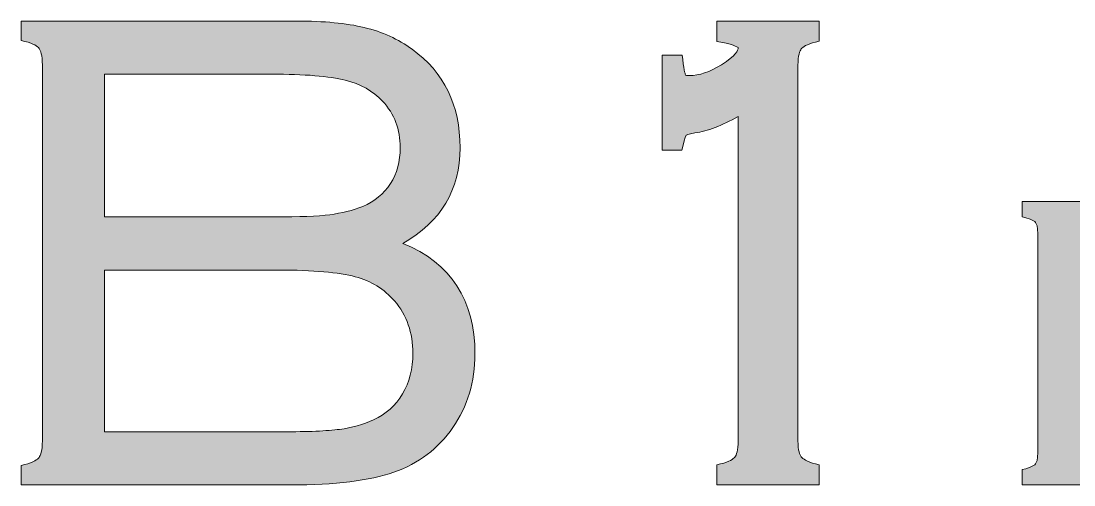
# Model space of a CAD drawing. Header units: inches. Extents: x 1117 to 1992, y -2324 to -585.
# Drawn here: x 1565.1 to 1618.5, y -1309.7 to -1286.2 of the extents above; entities that cross this region are included whole.
import ezdxf

# ---------------------------------------------------------------- set-up
doc = ezdxf.new("R2010")
doc.units = ezdxf.units.IN
doc.header["$MEASUREMENT"] = 0
doc.layers.add('Layer 1', color=7, linetype='Continuous')

# ---------------------------------------------------------------- blocks, each defined once
blk = doc.blocks.new('block 206')
at = {"layer": 'Layer 1', "true_color": 0x010101}
h = blk.add_hatch(color=18, dxfattribs=at)
h.dxf.hatch_style = 2
edge = h.paths.add_edge_path()
edge.add_spline(control_points=[(1584.505, -1297.44), (1586.426, -1296.346), (1587.4, -1294.715), (1587.4, -1292.583), (1587.4, -1290.428), (1586.582, -1288.745), (1584.968, -1287.589), (1584.27, -1287.077), (1583.453, -1286.704), (1582.541, -1286.484), (1581.641, -1286.267), (1580.494, -1286.156), (1579.133, -1286.156), (1579.133, -1286.156), (1565.144, -1286.156), (1565.144, -1286.156), (1565.144, -1286.156), (1565.144, -1287.143), (1565.144, -1287.143), (1565.144, -1287.143), (1565.336, -1287.189), (1565.336, -1287.189), (1565.793, -1287.298), (1565.978, -1287.441), (1566.054, -1287.542), (1566.132, -1287.646), (1566.224, -1287.88), (1566.224, -1288.398), (1566.224, -1288.398), (1566.224, -1307.453), (1566.224, -1307.453), (1566.224, -1307.969), (1566.132, -1308.196), (1566.055, -1308.298), (1565.978, -1308.397), (1565.791, -1308.541), (1565.329, -1308.663), (1565.329, -1308.663), (1565.143, -1308.713), (1565.143, -1308.713), (1565.143, -1308.713), (1565.143, -1309.695), (1565.143, -1309.695), (1565.143, -1309.695), (1578.811, -1309.695), (1578.811, -1309.695), (1581.056, -1309.695), (1582.816, -1309.479), (1584.041, -1309.049), (1585.29, -1308.611), (1586.297, -1307.85), (1587.033, -1306.788), (1587.779, -1305.714), (1588.157, -1304.457), (1588.157, -1303.049), (1588.159, -1300.323), (1586.931, -1298.438), (1584.505, -1297.44)], knot_values=[0, 0, 0, 0, 1, 1, 1, 2, 2, 2, 3, 3, 3, 4, 4, 4, 5, 5, 5, 6, 6, 6, 7, 7, 7, 8, 8, 8, 9, 9, 9, 10, 10, 10, 11, 11, 11, 12, 12, 12, 13, 13, 13, 14, 14, 14, 15, 15, 15, 16, 16, 16, 17, 17, 17, 18, 18, 18, 19, 19, 19, 19], degree=3, periodic=1)
edge = h.paths.add_edge_path()
edge.add_spline(control_points=[(1569.374, -1298.792), (1569.374, -1298.792), (1578.204, -1298.792), (1578.204, -1298.792), (1579.951, -1298.792), (1581.258, -1298.905), (1582.089, -1299.129), (1582.89, -1299.345), (1583.559, -1299.759), (1584.074, -1300.357), (1584.695, -1301.085), (1585.009, -1301.978), (1585.009, -1303.013), (1585.009, -1303.797), (1584.831, -1304.491), (1584.479, -1305.079), (1584.131, -1305.662), (1583.635, -1306.106), (1583.014, -1306.397), (1582.487, -1306.633), (1581.909, -1306.794), (1581.295, -1306.875), (1580.667, -1306.956), (1579.684, -1306.999), (1578.373, -1306.999), (1578.373, -1306.999), (1569.374, -1306.999), (1569.374, -1306.999), (1569.374, -1306.999), (1569.374, -1298.792), (1569.374, -1298.792), (1569.374, -1298.792), (1569.374, -1298.792), (1569.374, -1298.792)], knot_values=[0, 0, 0, 0, 1, 1, 1, 2, 2, 2, 3, 3, 3, 4, 4, 4, 5, 5, 5, 6, 6, 6, 7, 7, 7, 8, 8, 8, 9, 9, 9, 10, 10, 10, 11, 11, 11, 11], degree=3, periodic=1)
edge = h.paths.add_edge_path()
edge.add_spline(control_points=[(1583.867, -1294.407), (1583.537, -1294.923), (1583.065, -1295.311), (1582.465, -1295.56), (1581.958, -1295.765), (1581.397, -1295.906), (1580.797, -1295.982), (1580.187, -1296.06), (1579.246, -1296.098), (1578.001, -1296.098), (1578.001, -1296.098), (1569.373, -1296.098), (1569.373, -1296.098), (1569.373, -1296.098), (1569.373, -1288.851), (1569.373, -1288.851), (1569.373, -1288.851), (1577.832, -1288.851), (1577.832, -1288.851), (1579.514, -1288.851), (1580.774, -1288.954), (1581.577, -1289.156), (1582.352, -1289.351), (1582.99, -1289.71), (1583.471, -1290.222), (1584.074, -1290.876), (1584.367, -1291.651), (1584.367, -1292.583), (1584.368, -1293.275), (1584.2, -1293.888), (1583.867, -1294.407)], knot_values=[0, 0, 0, 0, 1, 1, 1, 2, 2, 2, 3, 3, 3, 4, 4, 4, 5, 5, 5, 6, 6, 6, 7, 7, 7, 8, 8, 8, 9, 9, 9, 10, 10, 10, 10], degree=3, periodic=1)
h = blk.add_hatch(color=18, dxfattribs=at)
h.dxf.hatch_style = 2
edge = h.paths.add_edge_path()
edge.add_spline(control_points=[(1600.419, -1287.191), (1600.419, -1287.191), (1600.627, -1287.228), (1600.627, -1287.228), (1601.403, -1287.361), (1601.504, -1287.522), (1601.499, -1287.505), (1601.499, -1287.635), (1601.389, -1287.921), (1600.655, -1288.372), (1600.055, -1288.739), (1599.512, -1288.925), (1599.04, -1288.925), (1598.895, -1288.925), (1598.839, -1288.902), (1598.836, -1288.907), (1598.822, -1288.875), (1598.77, -1288.723), (1598.689, -1288.112), (1598.689, -1288.112), (1598.661, -1287.895), (1598.661, -1287.895), (1598.661, -1287.895), (1597.653, -1287.895), (1597.653, -1287.895), (1597.653, -1287.895), (1597.653, -1292.716), (1597.653, -1292.716), (1597.653, -1292.716), (1598.645, -1292.716), (1598.645, -1292.716), (1598.645, -1292.716), (1598.687, -1292.518), (1598.687, -1292.518), (1598.784, -1292.055), (1598.855, -1291.961), (1598.859, -1291.954), (1598.863, -1291.951), (1598.94, -1291.887), (1599.304, -1291.835), (1599.946, -1291.743), (1600.683, -1291.461), (1601.501, -1290.997), (1601.501, -1290.997), (1601.501, -1307.452), (1601.501, -1307.452), (1601.501, -1307.954), (1601.409, -1308.18), (1601.332, -1308.28), (1601.257, -1308.378), (1601.071, -1308.519), (1600.612, -1308.627), (1600.612, -1308.627), (1600.42, -1308.673), (1600.42, -1308.673), (1600.42, -1308.673), (1600.42, -1309.695), (1600.42, -1309.695), (1600.42, -1309.695), (1605.612, -1309.695), (1605.612, -1309.695), (1605.612, -1309.695), (1605.612, -1308.679), (1605.612, -1308.679), (1605.612, -1308.679), (1605.426, -1308.63), (1605.426, -1308.63), (1604.963, -1308.508), (1604.774, -1308.366), (1604.699, -1308.27), (1604.624, -1308.174), (1604.533, -1307.954), (1604.533, -1307.454), (1604.533, -1307.454), (1604.533, -1288.398), (1604.533, -1288.398), (1604.533, -1287.895), (1604.624, -1287.67), (1604.701, -1287.57), (1604.777, -1287.473), (1604.962, -1287.331), (1605.421, -1287.224), (1605.421, -1287.224), (1605.613, -1287.178), (1605.613, -1287.178), (1605.613, -1287.178), (1605.613, -1286.157), (1605.613, -1286.157), (1605.613, -1286.157), (1600.421, -1286.157), (1600.421, -1286.157), (1600.421, -1286.157), (1600.419, -1287.191), (1600.419, -1287.191), (1600.419, -1287.191), (1600.419, -1287.191), (1600.419, -1287.191)], knot_values=[0, 0, 0, 0, 1, 1, 1, 2, 2, 2, 3, 3, 3, 4, 4, 4, 5, 5, 5, 6, 6, 6, 7, 7, 7, 8, 8, 8, 9, 9, 9, 10, 10, 10, 11, 11, 11, 12, 12, 12, 13, 13, 13, 14, 14, 14, 15, 15, 15, 16, 16, 16, 17, 17, 17, 18, 18, 18, 19, 19, 19, 20, 20, 20, 21, 21, 21, 22, 22, 22, 23, 23, 23, 24, 24, 24, 25, 25, 25, 26, 26, 26, 27, 27, 27, 28, 28, 28, 29, 29, 29, 30, 30, 30, 31, 31, 31, 32, 32, 32, 32], degree=3, periodic=1)
h = blk.add_hatch(color=18, dxfattribs=at)
h.dxf.hatch_style = 2
edge = h.paths.add_edge_path()
edge.add_spline(control_points=[(1628.109, -1302.145), (1629.224, -1301.451), (1629.79, -1300.484), (1629.79, -1299.266), (1629.79, -1298.626), (1629.641, -1298.012), (1629.347, -1297.44), (1629.051, -1296.866), (1628.64, -1296.407), (1628.129, -1296.081), (1627.707, -1295.8), (1627.206, -1295.598), (1626.64, -1295.48), (1626.089, -1295.367), (1625.362, -1295.309), (1624.482, -1295.309), (1624.482, -1295.309), (1615.899, -1295.309), (1615.899, -1295.309), (1615.899, -1295.309), (1615.899, -1296.086), (1615.899, -1296.086), (1615.899, -1296.086), (1616.086, -1296.135), (1616.086, -1296.135), (1616.424, -1296.224), (1616.542, -1296.327), (1616.583, -1296.38), (1616.623, -1296.433), (1616.693, -1296.579), (1616.693, -1296.96), (1616.693, -1296.96), (1616.693, -1308.044), (1616.693, -1308.044), (1616.693, -1308.415), (1616.623, -1308.565), (1616.581, -1308.621), (1616.541, -1308.676), (1616.423, -1308.781), (1616.087, -1308.869), (1616.087, -1308.869), (1615.902, -1308.919), (1615.902, -1308.919), (1615.902, -1308.919), (1615.902, -1309.696), (1615.902, -1309.696), (1615.902, -1309.696), (1624.744, -1309.696), (1624.744, -1309.696), (1625.768, -1309.696), (1626.603, -1309.615), (1627.223, -1309.453), (1627.861, -1309.287), (1628.432, -1308.995), (1628.921, -1308.583), (1629.802, -1307.834), (1630.25, -1306.823), (1630.25, -1305.577), (1630.248, -1304.02), (1629.529, -1302.868), (1628.109, -1302.145)], knot_values=[0, 0, 0, 0, 1, 1, 1, 2, 2, 2, 3, 3, 3, 4, 4, 4, 5, 5, 5, 6, 6, 6, 7, 7, 7, 8, 8, 8, 9, 9, 9, 10, 10, 10, 11, 11, 11, 12, 12, 12, 13, 13, 13, 14, 14, 14, 15, 15, 15, 16, 16, 16, 17, 17, 17, 18, 18, 18, 19, 19, 19, 20, 20, 20, 20], degree=3, periodic=1)
edge = h.paths.add_edge_path()
edge.add_spline(control_points=[(1618.966, -1303.111), (1618.966, -1303.111), (1624.085, -1303.111), (1624.085, -1303.111), (1624.916, -1303.111), (1625.547, -1303.148), (1625.957, -1303.22), (1626.349, -1303.287), (1626.7, -1303.419), (1627.007, -1303.609), (1627.708, -1304.036), (1628.052, -1304.689), (1628.052, -1305.602), (1628.052, -1306.41), (1627.761, -1306.986), (1627.163, -1307.362), (1626.862, -1307.549), (1626.517, -1307.677), (1626.14, -1307.742), (1625.743, -1307.809), (1625.105, -1307.844), (1624.247, -1307.844), (1624.247, -1307.844), (1618.968, -1307.844), (1618.968, -1307.844), (1618.968, -1307.844), (1618.966, -1303.111), (1618.966, -1303.111), (1618.966, -1303.111), (1618.966, -1303.111), (1618.966, -1303.111)], knot_values=[0, 0, 0, 0, 1, 1, 1, 2, 2, 2, 3, 3, 3, 4, 4, 4, 5, 5, 5, 6, 6, 6, 7, 7, 7, 8, 8, 8, 9, 9, 9, 10, 10, 10, 10], degree=3, periodic=1)
edge = h.paths.add_edge_path()
edge.add_spline(control_points=[(1625.788, -1301.17), (1625.41, -1301.229), (1624.803, -1301.261), (1623.986, -1301.261), (1623.986, -1301.261), (1618.966, -1301.261), (1618.966, -1301.261), (1618.966, -1301.261), (1618.966, -1297.161), (1618.966, -1297.161), (1618.966, -1297.161), (1623.837, -1297.161), (1623.837, -1297.161), (1624.63, -1297.161), (1625.229, -1297.191), (1625.615, -1297.251), (1625.984, -1297.308), (1626.321, -1297.42), (1626.614, -1297.586), (1627.272, -1297.962), (1627.591, -1298.533), (1627.591, -1299.328), (1627.591, -1300.03), (1627.32, -1300.523), (1626.761, -1300.835), (1626.475, -1301), (1626.147, -1301.113), (1625.788, -1301.17)], knot_values=[0, 0, 0, 0, 1, 1, 1, 2, 2, 2, 3, 3, 3, 4, 4, 4, 5, 5, 5, 6, 6, 6, 7, 7, 7, 8, 8, 8, 9, 9, 9, 9], degree=3, periodic=1)
at = {"layer": 'Layer 1', "lineweight": 0}
for points, knots in [([(1584.505, -1297.44), (1586.426, -1296.346), (1587.4, -1294.715), (1587.4, -1292.583), (1587.4, -1290.428), (1586.582, -1288.745), (1584.968, -1287.589), (1584.27, -1287.077), (1583.453, -1286.704), (1582.541, -1286.484), (1581.641, -1286.267), (1580.494, -1286.156), (1579.133, -1286.156), (1579.133, -1286.156), (1565.144, -1286.156), (1565.144, -1286.156), (1565.144, -1286.156), (1565.144, -1287.143), (1565.144, -1287.143), (1565.144, -1287.143), (1565.336, -1287.189), (1565.336, -1287.189), (1565.793, -1287.298), (1565.978, -1287.441), (1566.054, -1287.542), (1566.132, -1287.646), (1566.224, -1287.88), (1566.224, -1288.398), (1566.224, -1288.398), (1566.224, -1307.453), (1566.224, -1307.453), (1566.224, -1307.969), (1566.132, -1308.196), (1566.055, -1308.298), (1565.978, -1308.397), (1565.791, -1308.541), (1565.329, -1308.663), (1565.329, -1308.663), (1565.143, -1308.713), (1565.143, -1308.713), (1565.143, -1308.713), (1565.143, -1309.695), (1565.143, -1309.695), (1565.143, -1309.695), (1578.811, -1309.695), (1578.811, -1309.695), (1581.056, -1309.695), (1582.816, -1309.479), (1584.041, -1309.049), (1585.29, -1308.611), (1586.297, -1307.85), (1587.033, -1306.788), (1587.779, -1305.714), (1588.157, -1304.457), (1588.157, -1303.049), (1588.159, -1300.323), (1586.931, -1298.438), (1584.505, -1297.44)], [0, 0, 0, 0, 1, 1, 1, 2, 2, 2, 3, 3, 3, 4, 4, 4, 5, 5, 5, 6, 6, 6, 7, 7, 7, 8, 8, 8, 9, 9, 9, 10, 10, 10, 11, 11, 11, 12, 12, 12, 13, 13, 13, 14, 14, 14, 15, 15, 15, 16, 16, 16, 17, 17, 17, 18, 18, 18, 19, 19, 19, 19]), ([(1600.419, -1287.191), (1600.419, -1287.191), (1600.627, -1287.228), (1600.627, -1287.228), (1601.403, -1287.361), (1601.504, -1287.522), (1601.499, -1287.505), (1601.499, -1287.635), (1601.389, -1287.921), (1600.655, -1288.372), (1600.055, -1288.739), (1599.512, -1288.925), (1599.04, -1288.925), (1598.895, -1288.925), (1598.839, -1288.902), (1598.836, -1288.907), (1598.822, -1288.875), (1598.77, -1288.723), (1598.689, -1288.112), (1598.689, -1288.112), (1598.661, -1287.895), (1598.661, -1287.895), (1598.661, -1287.895), (1597.653, -1287.895), (1597.653, -1287.895), (1597.653, -1287.895), (1597.653, -1292.716), (1597.653, -1292.716), (1597.653, -1292.716), (1598.645, -1292.716), (1598.645, -1292.716), (1598.645, -1292.716), (1598.687, -1292.518), (1598.687, -1292.518), (1598.784, -1292.055), (1598.855, -1291.961), (1598.859, -1291.954), (1598.863, -1291.951), (1598.94, -1291.887), (1599.304, -1291.835), (1599.946, -1291.743), (1600.683, -1291.461), (1601.501, -1290.997), (1601.501, -1290.997), (1601.501, -1307.452), (1601.501, -1307.452), (1601.501, -1307.954), (1601.409, -1308.18), (1601.332, -1308.28), (1601.257, -1308.378), (1601.071, -1308.519), (1600.612, -1308.627), (1600.612, -1308.627), (1600.42, -1308.673), (1600.42, -1308.673), (1600.42, -1308.673), (1600.42, -1309.695), (1600.42, -1309.695), (1600.42, -1309.695), (1605.612, -1309.695), (1605.612, -1309.695), (1605.612, -1309.695), (1605.612, -1308.679), (1605.612, -1308.679), (1605.612, -1308.679), (1605.426, -1308.63), (1605.426, -1308.63), (1604.963, -1308.508), (1604.774, -1308.366), (1604.699, -1308.27), (1604.624, -1308.174), (1604.533, -1307.954), (1604.533, -1307.454), (1604.533, -1307.454), (1604.533, -1288.398), (1604.533, -1288.398), (1604.533, -1287.895), (1604.624, -1287.67), (1604.701, -1287.57), (1604.777, -1287.473), (1604.962, -1287.331), (1605.421, -1287.224), (1605.421, -1287.224), (1605.613, -1287.178), (1605.613, -1287.178), (1605.613, -1287.178), (1605.613, -1286.157), (1605.613, -1286.157), (1605.613, -1286.157), (1600.421, -1286.157), (1600.421, -1286.157), (1600.421, -1286.157), (1600.419, -1287.191), (1600.419, -1287.191), (1600.419, -1287.191), (1600.419, -1287.191), (1600.419, -1287.191)], [0, 0, 0, 0, 1, 1, 1, 2, 2, 2, 3, 3, 3, 4, 4, 4, 5, 5, 5, 6, 6, 6, 7, 7, 7, 8, 8, 8, 9, 9, 9, 10, 10, 10, 11, 11, 11, 12, 12, 12, 13, 13, 13, 14, 14, 14, 15, 15, 15, 16, 16, 16, 17, 17, 17, 18, 18, 18, 19, 19, 19, 20, 20, 20, 21, 21, 21, 22, 22, 22, 23, 23, 23, 24, 24, 24, 25, 25, 25, 26, 26, 26, 27, 27, 27, 28, 28, 28, 29, 29, 29, 30, 30, 30, 31, 31, 31, 32, 32, 32, 32]), ([(1583.867, -1294.407), (1583.537, -1294.923), (1583.065, -1295.311), (1582.465, -1295.56), (1581.958, -1295.765), (1581.397, -1295.906), (1580.797, -1295.982), (1580.187, -1296.06), (1579.246, -1296.098), (1578.001, -1296.098), (1578.001, -1296.098), (1569.373, -1296.098), (1569.373, -1296.098), (1569.373, -1296.098), (1569.373, -1288.851), (1569.373, -1288.851), (1569.373, -1288.851), (1577.832, -1288.851), (1577.832, -1288.851), (1579.514, -1288.851), (1580.774, -1288.954), (1581.577, -1289.156), (1582.352, -1289.351), (1582.99, -1289.71), (1583.471, -1290.222), (1584.074, -1290.876), (1584.367, -1291.651), (1584.367, -1292.583), (1584.368, -1293.275), (1584.2, -1293.888), (1583.867, -1294.407)], [0, 0, 0, 0, 1, 1, 1, 2, 2, 2, 3, 3, 3, 4, 4, 4, 5, 5, 5, 6, 6, 6, 7, 7, 7, 8, 8, 8, 9, 9, 9, 10, 10, 10, 10]), ([(1628.109, -1302.145), (1629.224, -1301.451), (1629.79, -1300.484), (1629.79, -1299.266), (1629.79, -1298.626), (1629.641, -1298.012), (1629.347, -1297.44), (1629.051, -1296.866), (1628.64, -1296.407), (1628.129, -1296.081), (1627.707, -1295.8), (1627.206, -1295.598), (1626.64, -1295.48), (1626.089, -1295.367), (1625.362, -1295.309), (1624.482, -1295.309), (1624.482, -1295.309), (1615.899, -1295.309), (1615.899, -1295.309), (1615.899, -1295.309), (1615.899, -1296.086), (1615.899, -1296.086), (1615.899, -1296.086), (1616.086, -1296.135), (1616.086, -1296.135), (1616.424, -1296.224), (1616.542, -1296.327), (1616.583, -1296.38), (1616.623, -1296.433), (1616.693, -1296.579), (1616.693, -1296.96), (1616.693, -1296.96), (1616.693, -1308.044), (1616.693, -1308.044), (1616.693, -1308.415), (1616.623, -1308.565), (1616.581, -1308.621), (1616.541, -1308.676), (1616.423, -1308.781), (1616.087, -1308.869), (1616.087, -1308.869), (1615.902, -1308.919), (1615.902, -1308.919), (1615.902, -1308.919), (1615.902, -1309.696), (1615.902, -1309.696), (1615.902, -1309.696), (1624.744, -1309.696), (1624.744, -1309.696), (1625.768, -1309.696), (1626.603, -1309.615), (1627.223, -1309.453), (1627.861, -1309.287), (1628.432, -1308.995), (1628.921, -1308.583), (1629.802, -1307.834), (1630.25, -1306.823), (1630.25, -1305.577), (1630.248, -1304.02), (1629.529, -1302.868), (1628.109, -1302.145)], [0, 0, 0, 0, 1, 1, 1, 2, 2, 2, 3, 3, 3, 4, 4, 4, 5, 5, 5, 6, 6, 6, 7, 7, 7, 8, 8, 8, 9, 9, 9, 10, 10, 10, 11, 11, 11, 12, 12, 12, 13, 13, 13, 14, 14, 14, 15, 15, 15, 16, 16, 16, 17, 17, 17, 18, 18, 18, 19, 19, 19, 20, 20, 20, 20]), ([(1569.374, -1298.792), (1569.374, -1298.792), (1578.204, -1298.792), (1578.204, -1298.792), (1579.951, -1298.792), (1581.258, -1298.905), (1582.089, -1299.129), (1582.89, -1299.345), (1583.559, -1299.759), (1584.074, -1300.357), (1584.695, -1301.085), (1585.009, -1301.978), (1585.009, -1303.013), (1585.009, -1303.797), (1584.831, -1304.491), (1584.479, -1305.079), (1584.131, -1305.662), (1583.635, -1306.106), (1583.014, -1306.397), (1582.487, -1306.633), (1581.909, -1306.794), (1581.295, -1306.875), (1580.667, -1306.956), (1579.684, -1306.999), (1578.373, -1306.999), (1578.373, -1306.999), (1569.374, -1306.999), (1569.374, -1306.999), (1569.374, -1306.999), (1569.374, -1298.792), (1569.374, -1298.792), (1569.374, -1298.792), (1569.374, -1298.792), (1569.374, -1298.792)], [0, 0, 0, 0, 1, 1, 1, 2, 2, 2, 3, 3, 3, 4, 4, 4, 5, 5, 5, 6, 6, 6, 7, 7, 7, 8, 8, 8, 9, 9, 9, 10, 10, 10, 11, 11, 11, 11])]:
    blk.add_open_spline(points, degree=3, knots=knots, dxfattribs=at)
blk = doc.blocks.new('block 205')
at = {"layer": 'Layer 1'}
blk.add_blockref('block 206', (0, 0), dxfattribs=at)

msp = doc.modelspace()

# ---------------------------------------------------------------- block references
at = {"layer": 'Layer 1'}
msp.add_blockref('block 205', (0, 0), dxfattribs=at)

doc.saveas('drawing.dxf')
